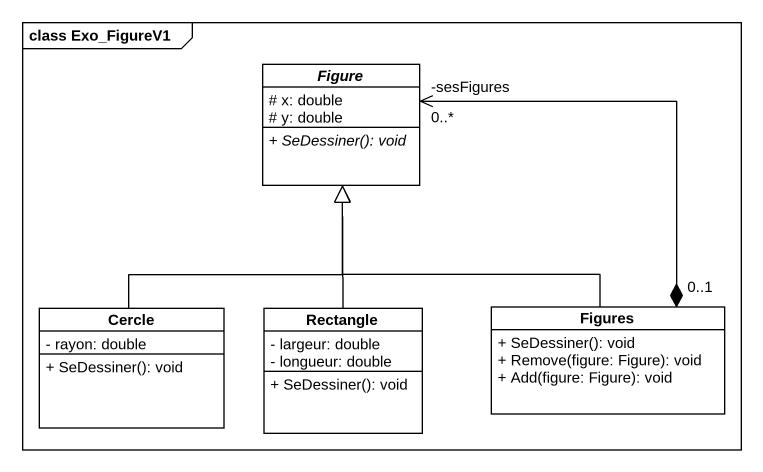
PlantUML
@startuml
mainframe class Exo_FigureV1
hide circle
hide empty members
skinparam classAttributeIconSize 0
abstract class Figure {
  # x: double
  # y: double
  {abstract} + SeDessiner(): void
}
class Cercle {
  - rayon: double
  + SeDessiner(): void
}
class "Rectangle" as Rectangle_ {
  - largeur: double
  - longueur: double
  + SeDessiner(): void
}
class Figures {
  + SeDessiner(): void
  + Remove(figure: Figure): void
  + Add(figure: Figure): void
}
Figure "-sesFigures\n0..*" <--* "0..1" Figures
Cercle -up-|> Figure
Rectangle_ -up-|> Figure
Figures -up-|> Figure
@enduml
